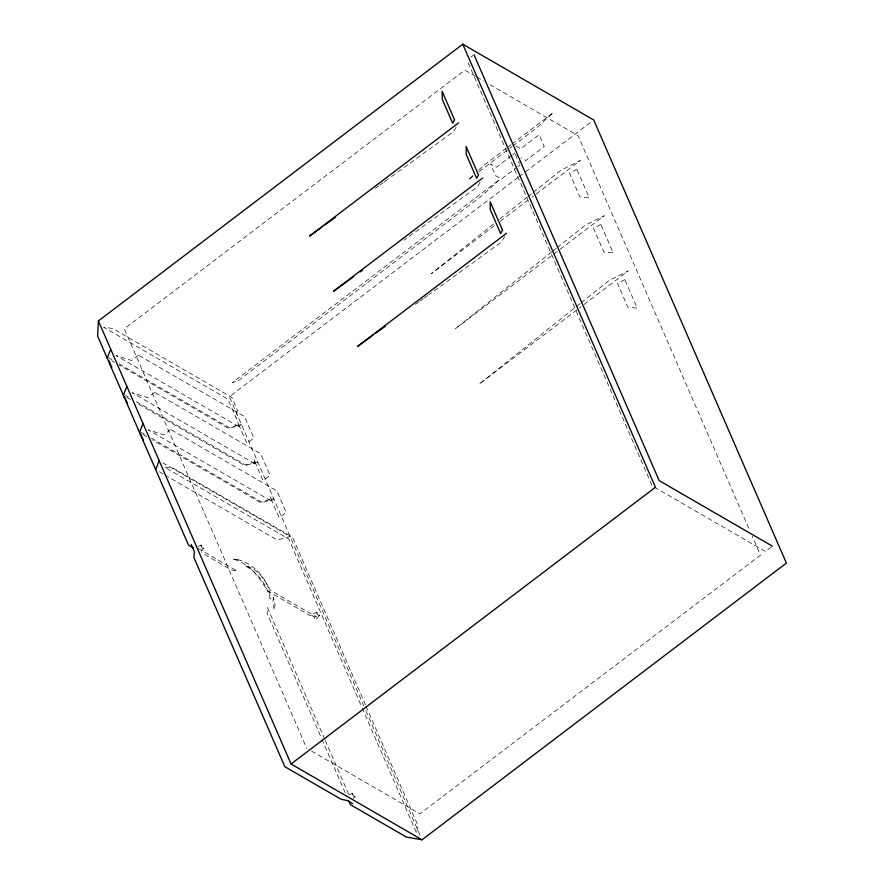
<?xml version="1.0" encoding="UTF-8"?>
<svg xmlns="http://www.w3.org/2000/svg" width="884" height="884" viewBox="0 0 884 884"><rect width="100%" height="100%" fill="white"/><g stroke="black" fill="none" stroke-linecap="round" stroke-linejoin="round"><path stroke-width="0.66" stroke-dasharray="4.42 3.31" d="M456.089 127.241L453.603 131.594L388.794 178.59M480.078 182.413L477.592 186.778L403.855 240.26M504.698 236.503L501.582 241.962L428.961 294.626M201.209 551.296L203.718 548.522M319.444 615.507L315.268 620.137L314.251 617.286L311.279 614.877L316.859 612.093M353.268 798.572L354.937 796.727M473.017 175.485L468.233 179.905L473.702 175.75M478.752 170.181L484.487 164.877L506.355 148.269M493.427 224.116L431.16 273.775L494.753 225.475M499.858 218.978L526.698 197.574M527.77 196.723L532.069 193.298M533.14 192.447L561.042 170.181L580.28 160.523L532.035 197.165M551.76 251.907L455.161 328.947L552.732 254.846M552.832 251.045L556.058 248.481M557.13 247.619L585.042 225.365L604.269 215.707L558.224 250.68M580.048 303.665L479.15 384.131L581.12 306.693M581.12 302.803L609.032 280.548L628.259 270.891L582.213 305.864M471.017 57.029L473.017 55.515M507.449 147.44L510.731 144.943M511.825 144.114L553.373 112.566L537.107 127.583L513.063 145.86M479.161 171.595L511.969 146.689M511.571 155.683L496.333 167.253L490.421 163.827L495.548 175.607L501.46 179.032L516.698 167.463M512.654 154.855L514.831 153.197M517.781 166.634L519.958 164.977M518.002 177.518L229.365 396.728L363.777 705.841M519.107 176.69L591.54 121.672M500.233 221.309L527.649 200.491M553.837 254.006L557.119 251.509M771.378 546.909L765.4 551.45L652.204 485.924L467.028 60.057M375.391 188.314L378.739 185.883M379.855 185.076L383.214 182.645M384.33 181.839L387.678 179.408M415.557 304.35L418.906 301.919M420.022 301.101L423.37 298.682M424.497 297.864L427.845 295.433M197.784 546.776L201.132 545.108M349.003 794.981L352.351 793.313M475.603 76.367L464.885 70.156L124.312 328.815L306.715 748.317M476.796 77.052L483.946 81.195M489.902 84.643L578.07 135.683L750.019 531.129M515.902 146.059L520.632 148.799L539.141 134.744L544.257 146.523L525.759 160.579L521.03 157.838M108.345 357.644L114.268 361.07M119.008 363.821L229.287 427.657L240.371 424.232L241.641 424.961L228.757 428.475L119.108 364.993M111.959 360.86L114.345 362.241M124.511 394.817L130.434 398.253M136.368 401.679L245.454 464.829L256.537 461.404L257.808 462.144L244.923 465.647L136.468 402.872M126.931 397.347L130.512 399.413M140.678 432L145.418 434.74M151.352 438.177L261.62 502.013L272.703 498.587L273.974 499.327L261.089 502.83L152.634 440.044M143.097 434.53L146.678 436.597M162.755 462.763L290.151 536.511L277.256 540.014L167.606 476.542M159.264 471.713L166.413 475.846M198.314 548.522L237.232 571.053L231.232 569.893L201.574 552.732M311.488 751.08L419.911 813.844L760.483 555.185L752.218 536.19M515.35 154.38L519.449 163.805M365.523 704.979L292.56 537.174L173.397 468.2L164.468 467.083L288.725 539.008L361.799 707.067M366.075 706.239L417.646 824.838L416.74 833.424L362.352 708.327M365.877 710.681L420.375 836.01M324.671 739.157L267.465 607.573L267.145 613.286L321.334 737.897M325.224 740.416L348.882 794.826M321.875 739.157L345.412 793.279M273.377 597.142L272.813 603.275L274.305 609.894L275.101 604.855L273.377 597.142M237.266 409.999L236.371 418.585L227.95 399.236L103.693 327.301L112.622 328.428L231.785 397.402L237.266 409.999M499.217 179.894L482.962 194.922L237.962 380.993L232.382 382.562L499.217 179.894M138.434 355.147L131.451 360.451L115.97 355.534L240.227 427.469L237.509 421.845L246.879 443.392L253.863 438.088L244.492 416.541L138.434 355.147M154.601 392.33L147.617 397.634L132.136 392.717L256.393 464.652L253.675 459.028L263.045 480.564L270.029 475.272L260.658 453.724L154.601 392.33M170.767 429.513L163.783 434.806L148.302 429.9L272.559 501.825L269.841 496.2L279.211 517.748L286.195 512.444L276.825 490.907L170.767 429.513M576.854 169.275L569.484 172.977L579.827 196.767L589.241 197.773L576.854 169.275M600.844 224.459L593.473 228.16L603.827 251.951L613.231 252.957L600.844 224.459M624.833 279.631L617.474 283.333L627.817 307.135L637.231 308.129L624.833 279.631M237.63 559.583L232.183 558.997C248.437 562.39 259.587 577.119 267.41 590.832L310.107 615.551L316.35 616.844L270.36 590.225C264.736 579.849 257.421 567.959 244.78 565.638C257.476 572.025 267.388 585.208 270.195 599.12C270.371 581.02 254.493 563.694 237.63 559.583M352.351 794.362A2.155 0.685 52.8 0 0 354.793 796.838A2.155 0.685 52.8 0 0 353.589 794.031A2.155 0.685 52.8 0 0 352.351 794.362M316.848 613.142A2.155 0.685 52.8 0 0 319.301 615.618A2.155 0.685 52.8 0 0 318.085 612.811A2.155 0.685 52.8 0 0 316.848 613.142M201.121 546.157A2.155 0.685 52.8 0 0 203.574 548.621A2.155 0.685 52.8 0 0 202.359 545.826A2.155 0.685 52.8 0 0 201.121 546.157"/><path stroke-width="1.33" d="M348.694 800.838L350.34 804.617L406.43 837.082L422.022 839.8L786.384 563.075L593.728 120.003L462.774 44.2L98.411 320.925L97.616 336.086L188.535 545.174L193.276 547.925M107.185 358.097L110.688 349.158M123.351 395.281L126.854 386.341M139.517 432.464L143.02 423.524M155.683 469.636L159.186 460.697M458.575 122.876L309.466 236.116L321.765 227.21M124.003 397.104L124.5 396.728L127.329 403.214M140.169 434.287L140.666 433.9L143.495 440.398M482.576 178.049L333.467 291.3L353.578 276.714M506.565 233.232L357.456 346.484L373.103 335.135M98.411 320.925L291.068 763.997L655.42 487.272L462.774 44.2M323.997 225.586L335.169 217.486M360.274 271.852L362.517 270.228M375.335 333.511L385.391 326.218M772.373 546.146L659.188 480.631L474.012 54.764M110.655 366.418L111.881 367.125M291.068 763.997L422.022 839.8M352.727 803.678L347.511 800.661L340.948 799.18L284.858 766.704L193.95 557.627L194.248 551.351L191.242 544.422M108.809 360.628L111.163 366.031M454.531 119.793L452.63 123.141L442.276 99.34L442.144 91.295L454.531 119.793M478.531 174.977L476.62 178.314L466.266 154.523L466.133 146.479L478.531 174.977M502.521 230.149L500.609 233.498L490.266 209.696L490.134 201.662L502.521 230.149"/></g></svg>
